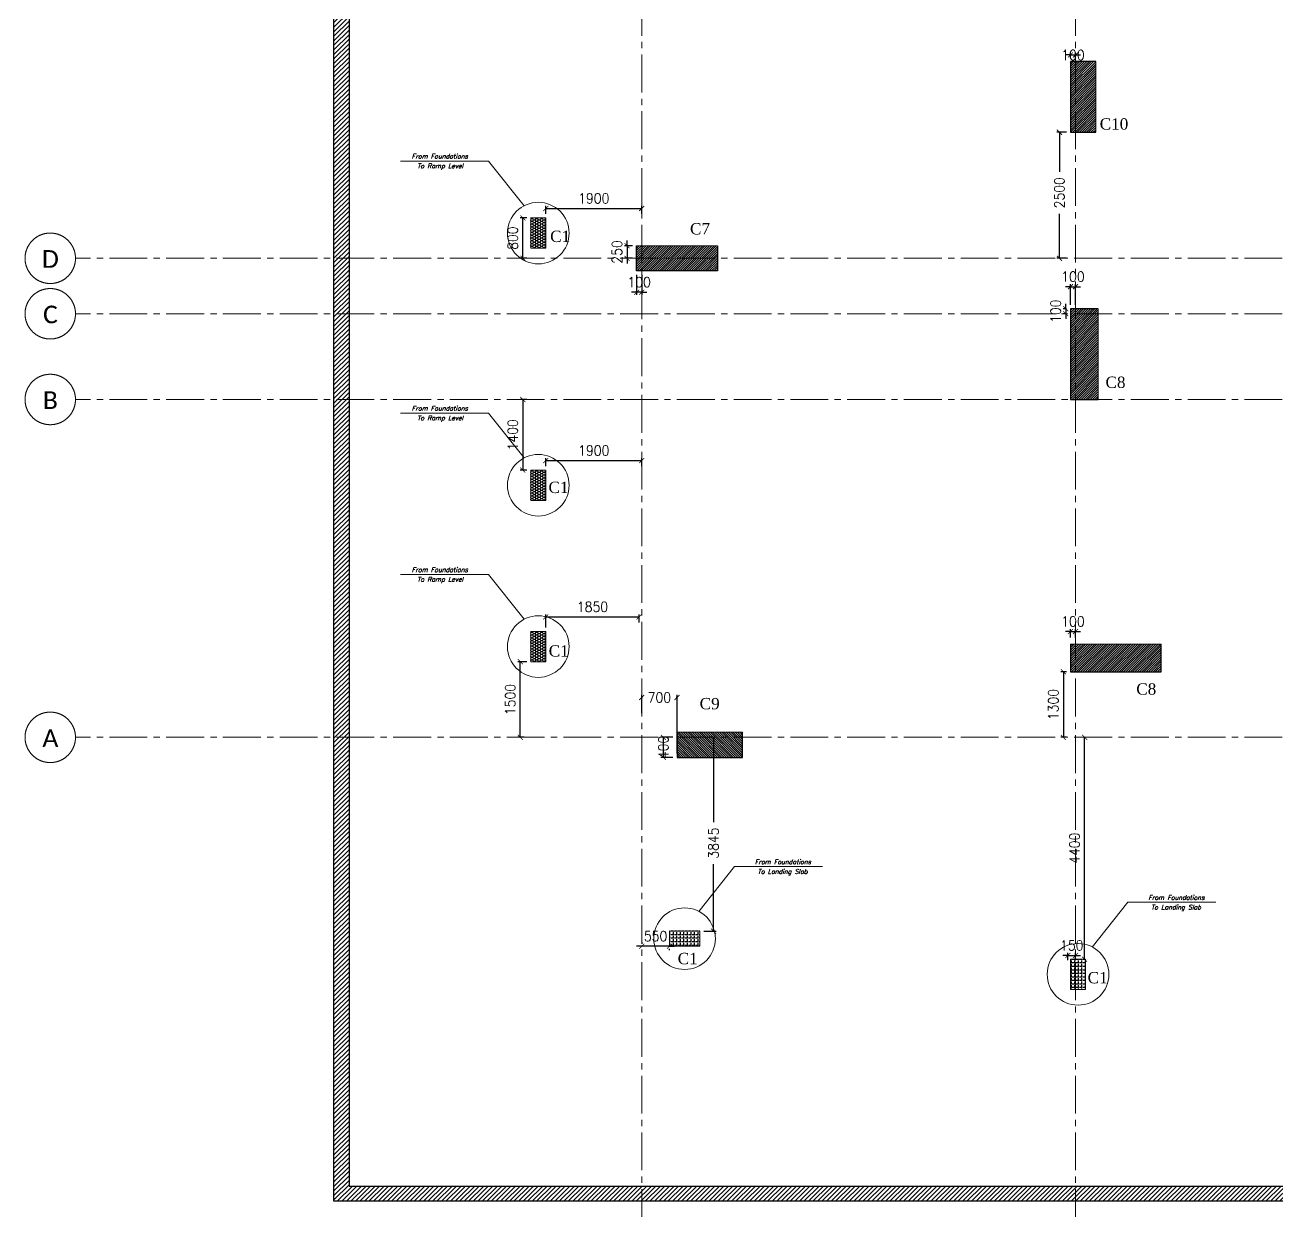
# Model space of a CAD drawing. Header units: millimetres. Extents: x -967280 to 3852, y 2833 to 1955156.
# Drawn here: x -553053 to -528235, y 377844 to 401364 of the extents above; entities that cross this region are included whole.
import ezdxf
from ezdxf.enums import TextEntityAlignment as Align

# ---------------------------------------------------------------- set-up
doc = ezdxf.new("R2010")
doc.units = ezdxf.units.MM
doc.header["$LTSCALE"] = 1000
doc.header["$PDMODE"] = 35
doc.header["$PDSIZE"] = 25
for name, pattern in [('$0$DASHED2', [0.375, 0.25, -0.125]), ('Columns_Structural070816$0$CENTER2', [1.125, 0.75, -0.125, 0.125, -0.125]), ('HRZN_Line-Ptrn-Sold', [9144001, 9144000, -1])]:
    doc.linetypes.add(name, pattern=pattern)
for name, color, linetype, lineweight in [('00-DE-Hatch', 11, 'Continuous', 0), ('00-EG-Text', 3, 'Continuous', 0), ('A-AX-ATT-100', 7, 'HRZN_Line-Ptrn-Sold', 18), ('S - column', 6, 'Continuous', 60), ('ST-000-AXIS', 9, 'Columns_Structural070816$0$CENTER2', 9), ('ST-RFT-BOT', 2, '$0$DASHED2', 30)]:
    doc.layers.add(name, color=color, linetype=linetype, lineweight=lineweight)
for name, color, linetype in [('_N-DIM 3', 7, 'Continuous'), ('R.C. footing', 4, 'Continuous'), ('S - BATH Hach', 1, 'Continuous'), ('S - col hach', 1, 'Continuous')]:
    doc.layers.add(name, color=color, linetype=linetype)
doc.styles.add('ASD', font='times.ttf')
doc.styles.add('Calibri_2', font='calibri.ttf', dxfattribs={"height": 300})
doc.styles.add('E', font='ITALICC.shx')
doc.styles.add('TUNELNO', font='romans.shx', dxfattribs={"width": 0.9})
doc.dimstyles.new('Copy(2) of DSEC', dxfattribs={"dimtxt": 200, "dimasz": 100, "dimexe": 50, "dimexo": 80, "dimgap": 100, "dimtad": 1, "dimdec": 0, "dimrnd": 5, "dimzin": 0, "dimdsep": 46, "dimtxsty": 'TUNELNO', "dimblk": 'ARCHTICK', "dimcen": 0.09, "dimclrd": 1, "dimclre": 1, "dimclrt": 3, "dimadec": 0, "dimazin": 0, "dimtfac": 0.78125, "dimtdec": 0, "dimtix": 1, "dimtmove": 2, "dimatfit": 3, "dimldrblk": 'ARCHTICK', "dimfxl": 1, "dimtolj": 1, "dimtzin": 0, "dimarcsym": 0})
pattern_1 = [(45, (193250.1435022962, -596912.3102319168), (-22.45064030267288, 22.45064030267288), [])]

# ---------------------------------------------------------------- blocks, each defined once
blk = doc.blocks.new('Grid - HRZN_G-Datm-Grid-Head-1554275-FIRST FLOOR FFL_1_')
at = {"layer": 'A-AX-ATT-100'}
blk.add_circle((0, 3.17e-14), 5.000000000000004, dxfattribs=at)
blk = doc.blocks.new('AXES-00')
at = {"layer": 'ST-000-AXIS'}
for p, q in [((516898.8693617994, 750979.5780758983), (516898.8693617994, 695813.8320931441)), ((525498.869361798, 750979.5780758983), (525498.869361798, 695813.8320931441)), ((575723.1772381836, 719939.7215643488), (505674.252521713, 719939.7215643488)), ((575723.1772381833, 718839.7215643525), (505674.252521713, 718839.7215643527)), ((575723.1772381833, 717139.721564356), (505674.252521713, 717139.7215643562)), ((575723.1772381833, 710439.72156435), (505674.252521713, 710439.7215643502))]:
    blk.add_line(p, q, dxfattribs=at)
at = {"layer": 'A-AX-ATT-100', "xscale": 100.0000000000001, "yscale": 100.0000000000001, "zscale": 100.0000000000001, "rotation": 90}
for p in [(505174.252521713, 719939.7215643488), (505174.252521713, 718839.7215643527), (505174.252521713, 717139.7215643562), (505174.252521713, 710439.7215643527)]:
    blk.add_blockref('Grid - HRZN_G-Datm-Grid-Head-1554275-FIRST FLOOR FFL_1_', p, dxfattribs=at)
at = {"layer": 'A-AX-ATT-100', "linetype": 'Continuous', "lineweight": 13, "char_height": 349.9999999999996, "attachment_point": 1, "style": 'Calibri_2'}
for s, insert, width in [('D', (505008.7382896207, 720101.0474114986), 408.8606249999995), ('C', (505031.7382896207, 719001.0474115023), 352.7424999999997), ('B', (505028.2382896207, 717301.0474115058), 360.7593749999996), ('A', (505018.7382896207, 710601.0474115002), 384.8099999999996)]:
    blk.add_mtext(s, dxfattribs=dict(at, insert=insert, width=width))
blk = doc.blocks.new('_ArchTick')
at = {"color": 0, "linetype": 'ByBlock', "const_width": 0.15}
blk.add_lwpolyline([(-0.5, -0.5), (0.5, 0.5)], dxfattribs=at)
blk = doc.blocks.new('*D356')
at = {"layer": '_N-DIM 3', "color": 1, "linetype": 'Continuous', "lineweight": -2, "ltscale": 30, "transparency": 16777216}
for p, q in [((-541008.6901485051, 396987.3682260494), (-541168.1903557287, 396987.3682260494)), ((-541118.1903557287, 396987.3682260494), (-541118.1903557287, 397087.3682260494)), ((-541118.1903557287, 396987.3682260494), (-541118.1903557287, 396737.3682260494)), ((-541008.6901485051, 396737.3682260494), (-541168.1903557287, 396737.3682260494)), ((-541118.1903557287, 396737.3682260494), (-541118.1903557287, 396637.3682260494))]:
    blk.add_line(p, q, dxfattribs=at)
at = {"layer": 'Defpoints', "color": 0, "linetype": 'Continuous', "ltscale": 30, "transparency": 16777216}
for p in [(-540928.6901485051, 396987.3682260494), (-541118.1903557287, 396737.3682260494), (-540928.6901485051, 396737.3682260494)]:
    blk.add_point(p, dxfattribs=at)
at = {"layer": '_N-DIM 3', "color": 1, "linetype": 'Continuous', "lineweight": -2, "ltscale": 30, "transparency": 16777216, "xscale": 100, "yscale": 100, "zscale": 100}
for p, rotation in [((-541118.1903557287, 396987.3682260494), 270), ((-541118.1903557287, 396737.3682260494), 90)]:
    blk.add_blockref('_ArchTick', p, dxfattribs=dict(at, rotation=rotation))
at = {"layer": '_N-DIM 3', "color": 3, "linetype": 'Continuous', "ltscale": 30, "transparency": 16777216, "insert": (-541318.1903557285, 396862.3682260495), "char_height": 200, "attachment_point": 5, "rotation": 90, "style": 'TUNELNO'}
blk.add_mtext('\\A1;250', dxfattribs=at)
blk = doc.blocks.new('*D357')
at = {"layer": '_N-DIM 3', "color": 1, "linetype": 'Continuous', "lineweight": -2, "ltscale": 30, "transparency": 16777216}
for p, q in [((-540928.6901485049, 396407.3682260492), (-540928.6901485049, 396014.358465034)), ((-540828.6901485034, 396407.3682260492), (-540828.6901485034, 396014.358465034)), ((-540928.6901485049, 396064.358465034), (-541028.6901485049, 396064.358465034)), ((-540828.6901485034, 396064.358465034), (-540928.6901485049, 396064.358465034)), ((-540828.6901485034, 396064.358465034), (-540728.6901485034, 396064.358465034))]:
    blk.add_line(p, q, dxfattribs=at)
at = {"layer": 'Defpoints', "color": 0, "linetype": 'Continuous', "ltscale": 30, "transparency": 16777216}
for p in [(-540928.6901485049, 396487.3682260492), (-540828.6901485034, 396487.3682260492), (-540928.6901485049, 396064.358465034)]:
    blk.add_point(p, dxfattribs=at)
at = {"layer": '_N-DIM 3', "color": 1, "linetype": 'Continuous', "lineweight": -2, "ltscale": 30, "transparency": 16777216, "xscale": 100, "yscale": 100, "zscale": 100}
blk.add_blockref('_ArchTick', (-540928.6901485049, 396064.358465034), dxfattribs=at)
at = {"layer": '_N-DIM 3', "color": 1, "linetype": 'Continuous', "lineweight": -2, "ltscale": 30, "transparency": 16777216, "xscale": 100, "yscale": 100, "zscale": 100, "rotation": 180}
blk.add_blockref('_ArchTick', (-540828.6901485034, 396064.358465034), dxfattribs=at)
at = {"layer": '_N-DIM 3', "color": 3, "linetype": 'Continuous', "ltscale": 30, "transparency": 16777216, "insert": (-540878.6901485042, 396264.358465034), "char_height": 200, "attachment_point": 5, "style": 'TUNELNO'}
blk.add_mtext('\\A1;100', dxfattribs=at)
blk = doc.blocks.new('*D360')
at = {"layer": '_N-DIM 3', "color": 1, "linetype": 'Continuous', "lineweight": -2, "ltscale": 30, "transparency": 16777216}
for p, q in [((-540208.6901485057, 387237.368226053), (-540447.8581850108, 387237.368226053)), ((-540397.8581850108, 386837.368226053), (-540397.8581850108, 387237.368226053)), ((-540208.6901485057, 386837.368226053), (-540447.8581850108, 386837.368226053))]:
    blk.add_line(p, q, dxfattribs=at)
at = {"layer": 'Defpoints', "color": 0, "linetype": 'Continuous', "ltscale": 30, "transparency": 16777216}
for p in [(-540397.8581850108, 387237.368226053), (-540128.6901485057, 387237.368226053), (-540128.6901485057, 386837.368226053)]:
    blk.add_point(p, dxfattribs=at)
at = {"layer": '_N-DIM 3', "color": 1, "linetype": 'Continuous', "lineweight": -2, "ltscale": 30, "transparency": 16777216, "xscale": 100, "yscale": 100, "zscale": 100}
for p, rotation in [((-540397.8581850108, 387237.368226053), 90), ((-540397.8581850108, 386837.368226053), 270)]:
    blk.add_blockref('_ArchTick', p, dxfattribs=dict(at, rotation=rotation))
at = {"layer": '_N-DIM 3', "color": 3, "linetype": 'Continuous', "ltscale": 30, "transparency": 16777216, "insert": (-540397.8581850101, 387037.3682260532), "char_height": 200, "attachment_point": 5, "rotation": 90, "style": 'TUNELNO'}
blk.add_mtext('\\A1;400', dxfattribs=at)
blk = doc.blocks.new('*D361')
at = {"layer": '_N-DIM 3', "color": 1, "linetype": 'Continuous', "lineweight": -2, "ltscale": 30, "transparency": 16777216}
for p, q in [((-532328.6901485055, 389335.4868716465), (-532428.6901485055, 389335.4868716465)), ((-532328.6901485055, 389217.3682259628), (-532328.6901485055, 389385.4868716465)), ((-532328.6901485055, 389335.4868716465), (-532228.6901485048, 389335.4868716465)), ((-532228.6901485048, 389217.3682259628), (-532228.6901485048, 389385.4868716465)), ((-532228.6901485048, 389335.4868716465), (-532128.6901485048, 389335.4868716465))]:
    blk.add_line(p, q, dxfattribs=at)
at = {"layer": 'Defpoints', "color": 0, "linetype": 'Continuous', "ltscale": 30, "transparency": 16777216}
for p in [(-532228.6901485048, 389335.4868716465), (-532328.6901485055, 389137.3682259628), (-532228.6901485048, 389137.3682259628)]:
    blk.add_point(p, dxfattribs=at)
at = {"layer": '_N-DIM 3', "color": 1, "linetype": 'Continuous', "lineweight": -2, "ltscale": 30, "transparency": 16777216, "xscale": 100, "yscale": 100, "zscale": 100}
blk.add_blockref('_ArchTick', (-532328.6901485055, 389335.4868716465), dxfattribs=at)
at = {"layer": '_N-DIM 3', "color": 1, "linetype": 'Continuous', "lineweight": -2, "ltscale": 30, "transparency": 16777216, "xscale": 100, "yscale": 100, "zscale": 100, "rotation": 180}
blk.add_blockref('_ArchTick', (-532228.6901485048, 389335.4868716465), dxfattribs=at)
at = {"layer": '_N-DIM 3', "color": 3, "linetype": 'Continuous', "ltscale": 30, "transparency": 16777216, "insert": (-532278.6901485051, 389535.4868716465), "char_height": 200, "attachment_point": 5, "style": 'TUNELNO'}
blk.add_mtext('\\A1;100', dxfattribs=at)
blk = doc.blocks.new('*D362')
at = {"layer": '_N-DIM 3', "color": 1, "linetype": 'Continuous', "lineweight": -2, "ltscale": 30, "transparency": 16777216}
for p, q in [((-532408.6901485057, 388537.3682259629), (-532518.7632560184, 388537.3682259629)), ((-532468.7632560184, 388537.3682259629), (-532468.7632560184, 387237.3680684782)), ((-532408.6901485057, 387237.3680684782), (-532518.7632560184, 387237.3680684782))]:
    blk.add_line(p, q, dxfattribs=at)
at = {"layer": 'Defpoints', "color": 0, "linetype": 'Continuous', "ltscale": 30, "transparency": 16777216}
for p in [(-532328.6901485057, 388537.3682259629), (-532468.7632560184, 387237.3680684782), (-532328.6901485057, 387237.3680684782)]:
    blk.add_point(p, dxfattribs=at)
at = {"layer": '_N-DIM 3', "color": 1, "linetype": 'Continuous', "lineweight": -2, "ltscale": 30, "transparency": 16777216, "xscale": 100, "yscale": 100, "zscale": 100}
for p, rotation in [((-532468.7632560184, 388537.3682259629), 90), ((-532468.7632560184, 387237.3680684782), 270)]:
    blk.add_blockref('_ArchTick', p, dxfattribs=dict(at, rotation=rotation))
at = {"layer": '_N-DIM 3', "color": 3, "linetype": 'Continuous', "ltscale": 30, "transparency": 16777216, "insert": (-532668.7632560182, 387887.3681472207), "char_height": 200, "attachment_point": 5, "rotation": 90, "style": 'TUNELNO'}
blk.add_mtext('\\A1;1300', dxfattribs=at)
blk = doc.blocks.new('*D363')
at = {"layer": '_N-DIM 3', "color": 1, "linetype": 'Continuous', "lineweight": -2, "ltscale": 30, "transparency": 16777216}
for p, q in [((-532408.6901485043, 395737.3682260401), (-532472.8178735109, 395737.3682260401)), ((-532408.6901485043, 395637.3680684806), (-532472.8178735109, 395637.3680684806)), ((-532422.8178735109, 395737.3682260401), (-532422.8178735109, 395837.3682260401)), ((-532422.8178735109, 395737.3682260401), (-532422.8178735109, 395637.3680684806)), ((-532422.8178735109, 395637.3680684806), (-532422.8178735109, 395537.3680684806))]:
    blk.add_line(p, q, dxfattribs=at)
at = {"layer": 'Defpoints', "color": 0, "linetype": 'Continuous', "ltscale": 30, "transparency": 16777216}
for p in [(-532422.8178735109, 395637.3680684806), (-532328.6901485043, 395737.3682260401), (-532328.6901485043, 395637.3680684806)]:
    blk.add_point(p, dxfattribs=at)
at = {"layer": '_N-DIM 3', "color": 1, "linetype": 'Continuous', "lineweight": -2, "ltscale": 30, "transparency": 16777216, "xscale": 100, "yscale": 100, "zscale": 100}
for p, rotation in [((-532422.8178735109, 395737.3682260401), 270), ((-532422.8178735109, 395637.3680684806), 90)]:
    blk.add_blockref('_ArchTick', p, dxfattribs=dict(at, rotation=rotation))
at = {"layer": '_N-DIM 3', "color": 3, "linetype": 'Continuous', "ltscale": 30, "transparency": 16777216, "insert": (-532622.8178735106, 395687.3681472604), "char_height": 200, "attachment_point": 5, "rotation": 90, "style": 'TUNELNO'}
blk.add_mtext('\\A1;100', dxfattribs=at)
blk = doc.blocks.new('*D364')
at = {"layer": '_N-DIM 3', "color": 1, "linetype": 'Continuous', "lineweight": -2, "ltscale": 30, "transparency": 16777216}
for p, q in [((-532328.6901485041, 396174.6628717405), (-532428.6901485041, 396174.6628717405)), ((-532328.6901485041, 395817.3682260399), (-532328.6901485041, 396224.6628717405)), ((-532328.6901485041, 396174.6628717405), (-532228.6901485048, 396174.6628717405)), ((-532228.6901485048, 395817.3682260399), (-532228.6901485048, 396224.6628717405)), ((-532228.6901485048, 396174.6628717405), (-532128.6901485048, 396174.6628717405))]:
    blk.add_line(p, q, dxfattribs=at)
at = {"layer": 'Defpoints', "color": 0, "linetype": 'Continuous', "ltscale": 30, "transparency": 16777216}
for p in [(-532228.6901485048, 396174.6628717405), (-532328.6901485041, 395737.3682260399), (-532228.6901485048, 395737.3682260399)]:
    blk.add_point(p, dxfattribs=at)
at = {"layer": '_N-DIM 3', "color": 1, "linetype": 'Continuous', "lineweight": -2, "ltscale": 30, "transparency": 16777216, "xscale": 100, "yscale": 100, "zscale": 100}
blk.add_blockref('_ArchTick', (-532328.6901485041, 396174.6628717405), dxfattribs=at)
at = {"layer": '_N-DIM 3', "color": 1, "linetype": 'Continuous', "lineweight": -2, "ltscale": 30, "transparency": 16777216, "xscale": 100, "yscale": 100, "zscale": 100, "rotation": 180}
blk.add_blockref('_ArchTick', (-532228.6901485048, 396174.6628717405), dxfattribs=at)
at = {"layer": '_N-DIM 3', "color": 3, "linetype": 'Continuous', "ltscale": 30, "transparency": 16777216, "insert": (-532278.6901485045, 396374.6628717405), "char_height": 200, "attachment_point": 5, "style": 'TUNELNO'}
blk.add_mtext('\\A1;100', dxfattribs=at)
blk = doc.blocks.new('*D365')
at = {"layer": '_N-DIM 3', "color": 1, "linetype": 'Continuous', "lineweight": -2, "ltscale": 30, "transparency": 16777216}
for p, q in [((-532408.6901485042, 399237.3683127802), (-532597.3586862696, 399237.3683127802)), ((-532547.3586862696, 399237.3683127802), (-532547.3586862696, 398454.5110477712)), ((-532547.3586862696, 396737.3680684769), (-532547.3586862696, 397620.2253334855)), ((-532408.6901485043, 396737.3680684769), (-532597.3586862696, 396737.3680684769))]:
    blk.add_line(p, q, dxfattribs=at)
at = {"layer": 'Defpoints', "color": 0, "linetype": 'Continuous', "ltscale": 30, "transparency": 16777216}
for p in [(-532328.6901485042, 399237.3683127802), (-532547.3586862696, 396737.3680684769), (-532328.6901485043, 396737.3680684769)]:
    blk.add_point(p, dxfattribs=at)
at = {"layer": '_N-DIM 3', "color": 1, "linetype": 'Continuous', "lineweight": -2, "ltscale": 30, "transparency": 16777216, "xscale": 100, "yscale": 100, "zscale": 100}
for p, rotation in [((-532547.3586862696, 399237.3683127802), 90), ((-532547.3586862696, 396737.3680684769), 270)]:
    blk.add_blockref('_ArchTick', p, dxfattribs=dict(at, rotation=rotation))
at = {"layer": '_N-DIM 3', "color": 3, "linetype": 'Continuous', "ltscale": 30, "transparency": 16777216, "insert": (-532547.3586862689, 398037.3681906284), "char_height": 200, "attachment_point": 5, "rotation": 90, "style": 'TUNELNO'}
blk.add_mtext('\\A1;2500', dxfattribs=at)
blk = doc.blocks.new('*D366')
at = {"layer": '_N-DIM 3', "color": 1, "lineweight": -2, "transparency": 16777216}
for p, q in [((-532328.690148504, 400717.36831278), (-532328.690148504, 400819.2473333988)), ((-532228.6901485048, 400717.36831278), (-532228.6901485048, 400819.2473333988)), ((-532328.690148504, 400769.2473333988), (-532428.690148504, 400769.2473333988)), ((-532328.690148504, 400769.2473333988), (-532228.6901485048, 400769.2473333988)), ((-532228.6901485048, 400769.2473333988), (-532128.6901485048, 400769.2473333988))]:
    blk.add_line(p, q, dxfattribs=at)
at = {"layer": 'Defpoints', "color": 0, "transparency": 16777216}
for p in [(-532328.690148504, 400637.36831278), (-532228.6901485048, 400769.2473333988), (-532228.6901485048, 400637.36831278)]:
    blk.add_point(p, dxfattribs=at)
at = {"layer": '_N-DIM 3', "color": 1, "lineweight": -2, "transparency": 16777216, "xscale": 100, "yscale": 100, "zscale": 100}
blk.add_blockref('_ArchTick', (-532328.690148504, 400769.2473333988), dxfattribs=at)
at = {"layer": '_N-DIM 3', "color": 1, "lineweight": -2, "transparency": 16777216, "xscale": 100, "yscale": 100, "zscale": 100, "rotation": 180}
blk.add_blockref('_ArchTick', (-532228.6901485048, 400769.2473333988), dxfattribs=at)
at = {"layer": '_N-DIM 3', "color": 3, "transparency": 16777216, "insert": (-532278.6901485045, 400769.2473333988), "char_height": 200, "attachment_point": 5, "style": 'TUNELNO'}
blk.add_mtext('\\A1;100', dxfattribs=at)
blk = doc.blocks.new('*D405')
at = {"layer": '_N-DIM 3', "color": 1, "linetype": 'Continuous', "lineweight": -2, "ltscale": 30, "transparency": 16777216}
for p, q in [((-540828.6901485034, 383094.1240588375), (-540928.6901485034, 383094.1240588375)), ((-540828.6901485034, 383174.1240588375), (-540828.6901485034, 383144.1240588375)), ((-540278.6901484906, 383094.1240588375), (-540828.6901485034, 383094.1240588375)), ((-540278.6901484906, 383094.1240588375), (-540178.6901484906, 383094.1240588375)), ((-540278.6901484906, 383014.2240588374), (-540278.6901484906, 383044.1240588375))]:
    blk.add_line(p, q, dxfattribs=at)
at = {"layer": 'Defpoints', "color": 0, "linetype": 'Continuous', "ltscale": 30, "transparency": 16777216}
for p in [(-540828.6901485034, 383094.1240588375), (-540828.6901485034, 383094.1240588375), (-540278.6901484906, 383094.2240588374)]:
    blk.add_point(p, dxfattribs=at)
at = {"layer": '_N-DIM 3', "color": 1, "linetype": 'Continuous', "lineweight": -2, "ltscale": 30, "transparency": 16777216, "xscale": 100, "yscale": 100, "zscale": 100}
blk.add_blockref('_ArchTick', (-540828.6901485034, 383094.1240588375), dxfattribs=at)
at = {"layer": '_N-DIM 3', "color": 1, "linetype": 'Continuous', "lineweight": -2, "ltscale": 30, "transparency": 16777216, "xscale": 100, "yscale": 100, "zscale": 100, "rotation": 180}
blk.add_blockref('_ArchTick', (-540278.6901484906, 383094.1240588375), dxfattribs=at)
at = {"layer": '_N-DIM 3', "color": 3, "linetype": 'Continuous', "ltscale": 30, "transparency": 16777216, "insert": (-540553.690148497, 383294.1240588375), "char_height": 200, "attachment_point": 5, "style": 'TUNELNO'}
blk.add_mtext('\\A1;550', dxfattribs=at)
blk = doc.blocks.new('*D406')
at = {"layer": '_N-DIM 3', "color": 1, "linetype": 'Continuous', "lineweight": -2, "ltscale": 30, "transparency": 16777216}
for p, q in [((-539408.6901485056, 387237.368226053), (-539455.0781670966, 387237.368226053)), ((-539405.0781670966, 387237.368226053), (-539405.0781670966, 385557.4855268475)), ((-539405.0781670966, 383394.1240587671), (-539405.0781670966, 384723.1998125618)), ((-539598.6901484205, 383394.1240587671), (-539355.0781670966, 383394.1240587671))]:
    blk.add_line(p, q, dxfattribs=at)
at = {"layer": 'Defpoints', "color": 0, "linetype": 'Continuous', "ltscale": 30, "transparency": 16777216}
for p in [(-539405.0781670966, 387237.368226053), (-539328.6901485056, 387237.368226053), (-539678.6901484205, 383394.1240587671)]:
    blk.add_point(p, dxfattribs=at)
at = {"layer": '_N-DIM 3', "color": 1, "linetype": 'Continuous', "lineweight": -2, "ltscale": 30, "transparency": 16777216, "xscale": 100, "yscale": 100, "zscale": 100}
for p, rotation in [((-539405.0781670966, 387237.368226053), 90), ((-539405.0781670966, 383394.1240587671), 270)]:
    blk.add_blockref('_ArchTick', p, dxfattribs=dict(at, rotation=rotation))
at = {"layer": '_N-DIM 3', "color": 3, "linetype": 'Continuous', "ltscale": 30, "transparency": 16777216, "insert": (-539405.0781670959, 385140.3426697048), "char_height": 200, "attachment_point": 5, "rotation": 90, "style": 'TUNELNO'}
blk.add_mtext('\\A1;3845', dxfattribs=at)
blk = doc.blocks.new('*D407')
at = {"layer": '_N-DIM 3', "color": 1, "linetype": 'Continuous', "lineweight": -2, "ltscale": 30, "transparency": 16777216}
for p, q in [((-532378.6863962668, 382817.3682260509), (-532378.6863962668, 382960.4244089021)), ((-532228.6863963021, 382817.3682260509), (-532228.6863963021, 382960.4244089021)), ((-532378.6863962668, 382910.4244089021), (-532478.6863962668, 382910.4244089021)), ((-532378.6863962668, 382910.4244089021), (-532228.6863963021, 382910.4244089021)), ((-532228.6863963021, 382910.4244089021), (-532128.6863963021, 382910.4244089021))]:
    blk.add_line(p, q, dxfattribs=at)
at = {"layer": 'Defpoints', "color": 0, "linetype": 'Continuous', "ltscale": 30, "transparency": 16777216}
for p in [(-532378.6863962668, 382737.3682260509), (-532228.6863963021, 382910.4244089021), (-532228.6863963021, 382737.3682260509)]:
    blk.add_point(p, dxfattribs=at)
at = {"layer": '_N-DIM 3', "color": 1, "linetype": 'Continuous', "lineweight": -2, "ltscale": 30, "transparency": 16777216, "xscale": 100, "yscale": 100, "zscale": 100}
blk.add_blockref('_ArchTick', (-532378.6863962668, 382910.4244089021), dxfattribs=at)
at = {"layer": '_N-DIM 3', "color": 1, "linetype": 'Continuous', "lineweight": -2, "ltscale": 30, "transparency": 16777216, "xscale": 100, "yscale": 100, "zscale": 100, "rotation": 180}
blk.add_blockref('_ArchTick', (-532228.6863963021, 382910.4244089021), dxfattribs=at)
at = {"layer": '_N-DIM 3', "color": 3, "linetype": 'Continuous', "ltscale": 30, "transparency": 16777216, "insert": (-532303.6863962845, 383110.4244089021), "char_height": 200, "attachment_point": 5, "style": 'TUNELNO'}
blk.add_mtext('\\A1;150', dxfattribs=at)
blk = doc.blocks.new('*D408')
at = {"layer": '_N-DIM 3', "color": 1, "linetype": 'Continuous', "lineweight": -2, "ltscale": 30, "transparency": 16777216}
for p, q in [((-532047.6739413064, 382837.3683835261), (-532047.6739413064, 387237.3680684782)), ((-531998.6863963376, 387237.3680684782), (-531997.6739413064, 387237.3680684782)), ((-531998.6863963376, 382837.3683835261), (-531997.6739413064, 382837.3683835261))]:
    blk.add_line(p, q, dxfattribs=at)
at = {"layer": 'Defpoints', "color": 0, "linetype": 'Continuous', "ltscale": 30, "transparency": 16777216}
for p in [(-532078.6863963376, 387237.3680684782), (-532047.6739413064, 387237.3680684782), (-532078.6863963376, 382837.3683835261)]:
    blk.add_point(p, dxfattribs=at)
at = {"layer": '_N-DIM 3', "color": 1, "linetype": 'Continuous', "lineweight": -2, "ltscale": 30, "transparency": 16777216, "xscale": 100, "yscale": 100, "zscale": 100}
for p, rotation in [((-532047.6739413064, 387237.3680684782), 90), ((-532047.6739413064, 382837.3683835261), 270)]:
    blk.add_blockref('_ArchTick', p, dxfattribs=dict(at, rotation=rotation))
at = {"layer": '_N-DIM 3', "color": 3, "linetype": 'Continuous', "ltscale": 30, "transparency": 16777216, "insert": (-532247.6739413062, 385037.3682260023), "char_height": 200, "attachment_point": 5, "rotation": 90, "style": 'TUNELNO'}
blk.add_mtext('\\A1;4400', dxfattribs=at)
blk = doc.blocks.new('*D461')
at = {"layer": '_N-DIM 3', "color": 1, "linetype": 'Continuous', "lineweight": -2, "ltscale": 30, "transparency": 16777216}
for p, q in [((-540828.6901485034, 387717.3682260529), (-540828.6901485034, 388077.2318129013)), ((-540828.6901485034, 388027.2318129013), (-540810.1187199329, 388027.2318129013)), ((-540128.6901485054, 388027.2318129013), (-540147.2615770758, 388027.2318129013)), ((-540128.6901485054, 386917.3682260529), (-540128.6901485054, 388077.2318129013))]:
    blk.add_line(p, q, dxfattribs=at)
at = {"layer": 'Defpoints', "color": 0, "linetype": 'Continuous', "ltscale": 30, "transparency": 16777216}
for p in [(-540828.6901485034, 388027.2318129013), (-540828.6901485034, 387637.3682260529), (-540128.6901485054, 386837.3682260529)]:
    blk.add_point(p, dxfattribs=at)
at = {"layer": '_N-DIM 3', "color": 1, "linetype": 'Continuous', "lineweight": -2, "ltscale": 30, "transparency": 16777216, "xscale": 100, "yscale": 100, "zscale": 100, "rotation": 180}
blk.add_blockref('_ArchTick', (-540828.6901485034, 388027.2318129013), dxfattribs=at)
at = {"layer": '_N-DIM 3', "color": 1, "linetype": 'Continuous', "lineweight": -2, "ltscale": 30, "transparency": 16777216, "xscale": 100, "yscale": 100, "zscale": 100}
blk.add_blockref('_ArchTick', (-540128.6901485054, 388027.2318129013), dxfattribs=at)
at = {"layer": '_N-DIM 3', "color": 3, "linetype": 'Continuous', "ltscale": 30, "transparency": 16777216, "insert": (-540478.6901485043, 388027.2318129013), "char_height": 200, "attachment_point": 5, "style": 'TUNELNO'}
blk.add_mtext('\\A1;700', dxfattribs=at)
blk = doc.blocks.new('*D468')
at = {"layer": '_N-DIM 3', "color": 1, "linetype": 'Continuous', "lineweight": -2, "ltscale": 30, "transparency": 16777216}
for p, q in [((-543108.5863962666, 397537.3683836062), (-543234.6697396144, 397537.3683836062)), ((-543184.6697396144, 396737.3680684769), (-543184.6697396144, 397537.3683836062)), ((-543108.5863962667, 396737.3680684769), (-543234.6697396144, 396737.3680684769))]:
    blk.add_line(p, q, dxfattribs=at)
at = {"layer": 'Defpoints', "color": 0, "linetype": 'Continuous', "ltscale": 30, "transparency": 16777216}
for p in [(-543184.6697396144, 397537.3683836062), (-543028.5863962666, 397537.3683836062), (-543028.5863962667, 396737.3680684769)]:
    blk.add_point(p, dxfattribs=at)
at = {"layer": '_N-DIM 3', "color": 1, "linetype": 'Continuous', "lineweight": -2, "ltscale": 30, "transparency": 16777216, "xscale": 100, "yscale": 100, "zscale": 100}
for p, rotation in [((-543184.6697396144, 397537.3683836062), 90), ((-543184.6697396144, 396737.3680684769), 270)]:
    blk.add_blockref('_ArchTick', p, dxfattribs=dict(at, rotation=rotation))
at = {"layer": '_N-DIM 3', "color": 3, "linetype": 'Continuous', "ltscale": 30, "transparency": 16777216, "insert": (-543384.6697396141, 397137.3682260416), "char_height": 200, "attachment_point": 5, "rotation": 90, "style": 'TUNELNO'}
blk.add_mtext('\\A1;800', dxfattribs=at)
blk = doc.blocks.new('*D469')
at = {"layer": '_N-DIM 3', "color": 1, "linetype": 'Continuous', "lineweight": -2, "ltscale": 30, "transparency": 16777216}
for p, q in [((-542728.5863963369, 397617.3683836059), (-542728.5863963369, 397775.3572931441)), ((-542728.5863963369, 397725.3572931441), (-540828.6901485034, 397725.3572931441)), ((-540828.6901485034, 397617.3683836059), (-540828.6901485034, 397775.3572931441))]:
    blk.add_line(p, q, dxfattribs=at)
at = {"layer": 'Defpoints', "color": 0, "linetype": 'Continuous', "ltscale": 30, "transparency": 16777216}
for p in [(-540828.6901485034, 397725.3572931441), (-542728.5863963369, 397537.3683836059), (-540828.6901485034, 397537.3683836059)]:
    blk.add_point(p, dxfattribs=at)
at = {"layer": '_N-DIM 3', "color": 1, "linetype": 'Continuous', "lineweight": -2, "ltscale": 30, "transparency": 16777216, "xscale": 100, "yscale": 100, "zscale": 100, "rotation": 180}
blk.add_blockref('_ArchTick', (-542728.5863963369, 397725.3572931441), dxfattribs=at)
at = {"layer": '_N-DIM 3', "color": 1, "linetype": 'Continuous', "lineweight": -2, "ltscale": 30, "transparency": 16777216, "xscale": 100, "yscale": 100, "zscale": 100}
blk.add_blockref('_ArchTick', (-540828.6901485034, 397725.3572931441), dxfattribs=at)
at = {"layer": '_N-DIM 3', "color": 3, "linetype": 'Continuous', "ltscale": 30, "transparency": 16777216, "insert": (-541778.6382724202, 397925.3572931441), "char_height": 200, "attachment_point": 5, "style": 'TUNELNO'}
blk.add_mtext('\\A1;1900', dxfattribs=at)
blk = doc.blocks.new('*D470')
at = {"layer": '_N-DIM 3', "color": 1, "linetype": 'Continuous', "lineweight": -2, "ltscale": 30, "transparency": 16777216}
for p, q in [((-543108.5863962667, 393937.3680684842), (-543234.6697396144, 393937.3680684842)), ((-543184.6697396144, 393937.3680684842), (-543184.6697396144, 392537.368383606)), ((-543108.5863962666, 392537.368383606), (-543234.6697396144, 392537.368383606))]:
    blk.add_line(p, q, dxfattribs=at)
at = {"layer": 'Defpoints', "color": 0, "linetype": 'Continuous', "ltscale": 30, "transparency": 16777216}
for p in [(-543028.5863962667, 393937.3680684842), (-543184.6697396144, 392537.368383606), (-543028.5863962666, 392537.368383606)]:
    blk.add_point(p, dxfattribs=at)
at = {"layer": '_N-DIM 3', "color": 1, "linetype": 'Continuous', "lineweight": -2, "ltscale": 30, "transparency": 16777216, "xscale": 100, "yscale": 100, "zscale": 100}
for p, rotation in [((-543184.6697396144, 393937.3680684842), 90), ((-543184.6697396144, 392537.368383606), 270)]:
    blk.add_blockref('_ArchTick', p, dxfattribs=dict(at, rotation=rotation))
at = {"layer": '_N-DIM 3', "color": 3, "linetype": 'Continuous', "ltscale": 30, "transparency": 16777216, "insert": (-543384.6697396141, 393237.3682260452), "char_height": 200, "attachment_point": 5, "rotation": 90, "style": 'TUNELNO'}
blk.add_mtext('\\A1;1400', dxfattribs=at)
blk = doc.blocks.new('*D471')
at = {"layer": '_N-DIM 3', "color": 1, "linetype": 'Continuous', "lineweight": -2, "ltscale": 30, "transparency": 16777216}
for p, q in [((-542728.5863963369, 392617.3683836059), (-542728.5863963369, 392775.3572931441)), ((-542728.5863963369, 392725.3572931441), (-540828.6901485034, 392725.3572931441)), ((-540828.6901485034, 392617.3683836059), (-540828.6901485034, 392775.3572931441))]:
    blk.add_line(p, q, dxfattribs=at)
at = {"layer": 'Defpoints', "color": 0, "linetype": 'Continuous', "ltscale": 30, "transparency": 16777216}
for p in [(-540828.6901485034, 392725.3572931441), (-542728.5863963369, 392537.3683836059), (-540828.6901485034, 392537.3683836059)]:
    blk.add_point(p, dxfattribs=at)
at = {"layer": '_N-DIM 3', "color": 1, "linetype": 'Continuous', "lineweight": -2, "ltscale": 30, "transparency": 16777216, "xscale": 100, "yscale": 100, "zscale": 100, "rotation": 180}
blk.add_blockref('_ArchTick', (-542728.5863963369, 392725.3572931441), dxfattribs=at)
at = {"layer": '_N-DIM 3', "color": 1, "linetype": 'Continuous', "lineweight": -2, "ltscale": 30, "transparency": 16777216, "xscale": 100, "yscale": 100, "zscale": 100}
blk.add_blockref('_ArchTick', (-540828.6901485034, 392725.3572931441), dxfattribs=at)
at = {"layer": '_N-DIM 3', "color": 3, "linetype": 'Continuous', "ltscale": 30, "transparency": 16777216, "insert": (-541778.6382724202, 392925.3572931441), "char_height": 200, "attachment_point": 5, "style": 'TUNELNO'}
blk.add_mtext('\\A1;1900', dxfattribs=at)
blk = doc.blocks.new('*D472')
at = {"layer": '_N-DIM 3', "color": 1, "linetype": 'Continuous', "lineweight": -2, "ltscale": 30, "transparency": 16777216}
for p, q in [((-543108.5863962666, 388737.3682260489), (-543284.6697396148, 388737.3682260489)), ((-543234.6697396148, 387237.3680684782), (-543234.6697396148, 388737.3682260489)), ((-543158.5863962667, 387237.3680684782), (-543284.6697396148, 387237.3680684782))]:
    blk.add_line(p, q, dxfattribs=at)
at = {"layer": 'Defpoints', "color": 0, "linetype": 'Continuous', "ltscale": 30, "transparency": 16777216}
for p in [(-543234.6697396148, 388737.3682260489), (-543028.5863962666, 388737.3682260489), (-543078.5863962667, 387237.3680684782)]:
    blk.add_point(p, dxfattribs=at)
at = {"layer": '_N-DIM 3', "color": 1, "linetype": 'Continuous', "lineweight": -2, "ltscale": 30, "transparency": 16777216, "xscale": 100, "yscale": 100, "zscale": 100}
for p, rotation in [((-543234.6697396148, 388737.3682260489), 90), ((-543234.6697396148, 387237.3680684782), 270)]:
    blk.add_blockref('_ArchTick', p, dxfattribs=dict(at, rotation=rotation))
at = {"layer": '_N-DIM 3', "color": 3, "linetype": 'Continuous', "ltscale": 30, "transparency": 16777216, "insert": (-543434.6697396146, 387987.3681472636), "char_height": 200, "attachment_point": 5, "rotation": 90, "style": 'TUNELNO'}
blk.add_mtext('\\A1;1500', dxfattribs=at)
blk = doc.blocks.new('*D473')
at = {"layer": '_N-DIM 3', "color": 1, "linetype": 'Continuous', "lineweight": -2, "ltscale": 30, "transparency": 16777216}
for p, q in [((-542728.5863963369, 389417.3682261191), (-542728.5863963369, 389675.3571356587)), ((-540878.6901485034, 389517.3682261206), (-540878.6901485034, 389675.3571356587)), ((-542728.5863963369, 389625.3571356587), (-540878.6901485034, 389625.3571356587))]:
    blk.add_line(p, q, dxfattribs=at)
at = {"layer": 'Defpoints', "color": 0, "linetype": 'Continuous', "ltscale": 30, "transparency": 16777216}
for p in [(-540878.6901485034, 389625.3571356587), (-540878.6901485034, 389437.3682261206), (-542728.5863963369, 389337.3682261191)]:
    blk.add_point(p, dxfattribs=at)
at = {"layer": '_N-DIM 3', "color": 1, "linetype": 'Continuous', "lineweight": -2, "ltscale": 30, "transparency": 16777216, "xscale": 100, "yscale": 100, "zscale": 100, "rotation": 180}
blk.add_blockref('_ArchTick', (-542728.5863963369, 389625.3571356587), dxfattribs=at)
at = {"layer": '_N-DIM 3', "color": 1, "linetype": 'Continuous', "lineweight": -2, "ltscale": 30, "transparency": 16777216, "xscale": 100, "yscale": 100, "zscale": 100}
blk.add_blockref('_ArchTick', (-540878.6901485034, 389625.3571356587), dxfattribs=at)
at = {"layer": '_N-DIM 3', "color": 3, "linetype": 'Continuous', "ltscale": 30, "transparency": 16777216, "insert": (-541803.6382724202, 389825.3571356587), "char_height": 200, "attachment_point": 5, "style": 'TUNELNO'}
blk.add_mtext('\\A1;1850', dxfattribs=at)
blk = doc.blocks.new('A$C46269fcd new')
at = {"layer": 'S - BATH Hach', "ltscale": 30, "transparency": 33554483}
h = blk.add_hatch(dxfattribs=at)
h.set_pattern_fill('ANSI31', color=1, scale=20)
h.set_pattern_definition([(45, (643184.172291499, -484711.7999412938), (-44.90128060534577, 44.90128060534577), [])])
h.paths.add_polyline_path([(47835.00375211134, 35800.00015757559), (47835.00375211134, -9199.99999989965), (-6099.996247833245, -9199.99999989965), (-6099.996247833245, 35800.00015757559), (-5799.996247833245, 35800.00015757559), (-5799.996247833245, -8899.99999989965), (47535.00375211134, -8899.99999989965), (47535.00375211134, 35800.00015757559)])
at = {"layer": 'S - col hach', "true_color": 0xcd6928}
h = blk.add_hatch(dxfattribs=at)
h.set_pattern_fill('ANGLE', color=32, scale=10, angle=90)
h.set_pattern_definition([(90, (-414260.1396867699, -510339.7214068757), (-69.85000000000001, 4.3e-15), [50.8, -19.05]), (180, (-414260.1396867699, -510339.7214068757), (-8.6e-15, -69.85000000000001), [50.8, -19.05])])
h.paths.add_polyline_path([(550.0000000129221, -3843.244009711198), (550.0000000129221, -4143.24400964065), (1150.000000083237, -4143.24400964065), (1150.000000083237, -3843.244009711198)])
h = blk.add_hatch(dxfattribs=at)
h.set_pattern_fill('ANGLE', color=32, scale=10, angle=90)
h.set_pattern_definition([(90, (-416848.8693617994, -510339.721406875), (-69.85000000000001, 4.3e-15), [50.8, -19.05]), (180, (-416848.8693617994, -510339.721406875), (-8.6e-15, -69.85000000000001), [50.8, -19.05])])
h.paths.add_polyline_path([(8800.003752166289, -4399.999684952083), (8500.003752236837, -4399.999684952083), (8500.003752236837, -4999.999685022398), (8800.003752166289, -4999.999685022398)])
at = {"layer": 'R.C. footing', "color": 4, "ltscale": 30}
blk.add_lwpolyline([(47835.00375211134, 35800.00015757559), (47835.00375211134, -9199.99999989965), (-6099.996247833245, -9199.99999989965), (-6099.996247833245, 35800.00015757559), (-5799.996247833245, 35800.00015757559), (-5799.996247833245, -8899.99999989965), (47535.00375211134, -8899.99999989965), (47535.00375211134, 35800.00015757559)], close=True, dxfattribs=at)
at = {"layer": 'S - column', "lineweight": 15}
for points in [[(550.0000000129221, -3843.244009711198), (550.0000000129221, -4143.24400964065), (1150.000000083237, -4143.24400964065), (1150.000000083237, -3843.244009711198)], [(8800.003752166289, -4399.999684952083), (8500.003752236837, -4399.999684952083), (8500.003752236837, -4999.999685022398), (8800.003752166289, -4999.999685022398)]]:
    blk.add_lwpolyline(points, close=True, dxfattribs=at)
blk = doc.blocks.new('FROM FOUNDATION TO UPPER LOWER BASEMENT_COLUMNS(new2)')
at = {"layer": 'S - col hach'}
h = blk.add_hatch(dxfattribs=at)
h.set_pattern_fill('ANSI31', color=256, scale=10)
h.set_pattern_definition([(45, (193250.1435022962, -602312.3101452012), (-22.45064030267288, 22.45064030267288), [])])
h.paths.add_polyline_path([(425898.869361799, 623839.7218086522), (425398.869361799, 623839.7218086522), (425398.869361799, 622439.7218086522), (425898.869361799, 622439.7218086522)])
h = blk.add_hatch(dxfattribs=at)
h.set_pattern_fill('ANSI31', color=256, scale=10)
h.set_pattern_definition(pattern_1)
h.paths.add_polyline_path([(418398.8693617985, 620189.7213267605), (416798.8693617981, 620189.7217219213), (416798.869361798, 619689.7217219213), (418398.8693617985, 619689.7213267605)])
h = blk.add_hatch(dxfattribs=at)
h.set_pattern_fill('ANSI31', color=256, scale=10)
h.set_pattern_definition(pattern_1)
h.paths.add_polyline_path([(425948.8693617991, 617139.721721912), (425948.869361799, 618939.721721912), (425398.8693617989, 618939.721721912), (425398.869361799, 617139.721721912)])
h = blk.add_hatch(dxfattribs=at)
h.set_pattern_fill('ANSI31', color=256, scale=10)
h.set_pattern_definition(pattern_1)
h.paths.add_polyline_path([(427198.8693617976, 611739.721721835), (427198.8693617976, 612289.721721835), (425398.8693617974, 612289.721721835), (425398.8693617974, 611739.721721835)])
h = blk.add_hatch(dxfattribs=at)
h.set_pattern_fill('ANSI31', color=256, scale=10, angle=-90.00000000000001)
h.set_pattern_definition([(315, (-789353.1625920446, 834788.4475814272), (22.45064030267289, 22.45064030267288), [])])
h.paths.add_polyline_path([(417598.8693617971, 610039.7217219255), (418898.8693617976, 610039.7217219255), (418898.8693617976, 610539.7217219255), (417598.8693617971, 610539.7217219255)])
at = {"layer": 'S - column', "lineweight": 15}
for points in [[(425898.869361799, 623839.7218086522), (425398.869361799, 623839.7218086522), (425398.869361799, 622439.7218086522), (425898.869361799, 622439.7218086522)], [(418398.8693617985, 619689.7213267605), (416798.8693617981, 619689.7217219213), (416798.8693617981, 620189.7217219213), (418398.8693617985, 620189.7213267605)], [(425948.869361799, 618939.721721912), (425948.8693617991, 617139.721721912), (425398.869361799, 617139.721721912), (425398.8693617989, 618939.721721912)], [(427198.8693617976, 611739.721721835), (425398.8693617974, 611739.721721835), (425398.8693617974, 612289.721721835), (427198.8693617976, 612289.721721835)], [(417598.8693617971, 610039.7217219255), (417598.8693617971, 610539.7217219255), (418898.8693617976, 610539.7217219255), (418898.8693617976, 610039.7217219255)]]:
    blk.add_lwpolyline(points, close=True, dxfattribs=at)
at = {"layer": 'ST-RFT-BOT', "color": 7, "linetype": 'Continuous', "ltscale": 30}
for points in [[(425898.8693617995, 623839.7218086522), (425398.7801359863, 623839.7218086211), (425398.7801359863, 622439.7218086522), (425898.869361799, 622439.7218086522)], [(418398.8693617985, 620189.7213267605), (418398.8693617985, 619689.7213267605), (416798.8731139661, 619689.7218794941), (416799.1205488695, 620189.7218793964)], [(425948.7801360731, 618939.721721912), (425398.7801360731, 618939.721721912), (425398.7801360731, 617139.721721912), (425948.869361799, 617139.721721912)], [(425398.869361799, 612289.721721835), (425398.7801360718, 611739.7218372993), (427198.8693617976, 611739.7218372993), (427198.8693617976, 612289.721721835)], [(417598.8693617976, 610539.7217219255), (417598.8693617976, 610039.7217219252), (418898.8693617976, 610039.7217219255), (418898.8693617976, 610539.7217219255)]]:
    blk.add_lwpolyline(points, dxfattribs=at)
blk = doc.blocks.new('A$C502a855f new')
at = {"layer": 'S - col hach', "true_color": 0xf8d731}
h = blk.add_hatch(dxfattribs=at)
h.set_pattern_fill('HONEY', color=40, scale=10)
h.set_pattern_definition([(0, (-310798.8731139663, -401239.7215644507), (47.625, 27.49630645), [31.75, -63.5]), (120, (-310798.8731139663, -401239.7215644507), (-47.6249998959419, 27.49630663023391), [31.7499999999999, -63.49999999999981]), (60, (-310798.8731139663, -401239.7215644507), (1.04058091e-07, 54.99261308023389), [-63.5, 31.75])])
h.paths.add_polyline_path([(103900.1000000704, 19500.00031502597), (104200.0999999999, 19500.00031502597), (104200.0999999999, 18900.00031495566), (103900.1000000704, 18900.00031495566)])
h = blk.add_hatch(dxfattribs=at)
h.set_pattern_fill('HONEY', color=40, scale=10)
h.set_pattern_definition([(0, (-310798.8731139663, -401239.7215644507), (47.625, 27.49630645), [31.75, -63.5]), (120, (-310798.8731139663, -401239.7215644507), (-47.6249998959419, 27.49630663023391), [31.74999999999996, -63.49999999999991]), (60, (-310798.8731139663, -401239.7215644507), (1.04058091e-07, 54.99261308023389), [-63.5, 31.75])])
h.paths.add_polyline_path([(103900.1000000704, 14500.00031502597), (104200.0999999999, 14500.00031502597), (104200.0999999999, 13900.00031495566), (103900.1000000704, 13900.00031495566)])
h = blk.add_hatch(dxfattribs=at)
h.set_pattern_fill('HONEY', color=40, scale=10)
h.set_pattern_definition([(0, (-310798.8731139663, -404439.7217219362), (47.625, 27.49630645), [31.75, -63.5]), (120, (-310798.8731139663, -404439.7217219362), (-47.6249998959419, 27.49630663023391), [31.74999999999995, -63.49999999999991]), (60, (-310798.8731139663, -404439.7217219362), (1.04058091e-07, 54.99261308023389), [-63.5, 31.75])])
h.paths.add_polyline_path([(103900.1000000704, 11300.00015754055), (104200.0999999999, 11300.00015754055), (104200.0999999999, 10700.00015747023), (103900.1000000704, 10700.00015747023)])
at = {"layer": 'S - column', "lineweight": 15}
for points in [[(103900.1000000704, 19500.00031502597), (104200.0999999999, 19500.00031502597), (104200.0999999999, 18900.00031495566), (103900.1000000704, 18900.00031495566)], [(103900.1000000704, 14500.00031502597), (104200.0999999999, 14500.00031502597), (104200.0999999999, 13900.00031495566), (103900.1000000704, 13900.00031495566)], [(103900.1000000704, 11300.00015754055), (104200.0999999999, 11300.00015754055), (104200.0999999999, 10700.00015747023), (103900.1000000704, 10700.00015747023)]]:
    blk.add_lwpolyline(points, close=True, dxfattribs=at)

msp = doc.modelspace()

# ---------------------------------------------------------------- linework, layer by layer
at = {"layer": '00-DE-Hatch', "color": 2}
for points in [[(-543160.9648615089, 397778.9212474641), (-543868.2889379053, 398665.8621652596), (-545613.2107305317, 398665.8621652596)], [(-543160.9648615089, 392778.9212474641), (-543868.2889379053, 393665.8621652596), (-545613.2107305317, 393665.8621652596)], [(-543160.9648615089, 389578.9210899787), (-543868.2889379053, 390465.8620077742), (-545613.2107305317, 390465.8620077742)]]:
    msp.add_lwpolyline(points, dxfattribs=at)
at = {"layer": '00-DE-Hatch'}
for points in [[(-539696.3116832481, 383785.6769226969), (-538988.9876068517, 384672.6178404924), (-537244.0658142254, 384672.6178404924)], [(-531896.3079310947, 383078.9212473856), (-531188.9838546983, 383965.8621651811), (-529444.0620620719, 383965.8621651811)]]:
    msp.add_lwpolyline(points, dxfattribs=at)
at = {"layer": '00-DE-Hatch', "color": 2}
for centre in [(-542878.5863963016, 397237.3683835694), (-542878.5863963016, 392237.3683835694), (-542878.5863963016, 389037.368226084)]:
    msp.add_circle(centre, 610.7512603387883, dxfattribs=at)
at = {"layer": '00-DE-Hatch'}
for centre in [(-539978.6901484554, 383244.1240588022), (-532178.686396302, 382537.3683834909)]:
    msp.add_circle(centre, 610.7512603387883, dxfattribs=at)

# ---------------------------------------------------------------- block references
at = {"layer": '_N-DIM 3', "color": 6, "linetype": 'Continuous', "ltscale": 30}
msp.add_blockref('AXES-00', (-1057727.559510303, -323202.3534958721), dxfattribs=at)
at = {"layer": 'S - column', "color": 7, "true_color": 0xffffff}
msp.add_blockref('A$C46269fcd new', (-540828.6901485035, 387237.3680684781), dxfattribs=at)
at = {"layer": 'S - column'}
msp.add_blockref('FROM FOUNDATION TO UPPER LOWER BASEMENT_COLUMNS(new2)', (-957727.5595103028, -223202.3534958721), dxfattribs=at)
at = {"layer": 'ST-RFT-BOT', "lineweight": 106, "ltscale": 30}
msp.add_blockref('A$C502a855f new', (-646928.6863963368, 378037.3680685786), dxfattribs=at)

# ---------------------------------------------------------------- texts
at = {"ltscale": 6, "style": 'ASD'}
for s, p in [('C10', (-531465.50690521, 399401.6564066114)), ('C7', (-539672.2922145749, 397322.8299361576)), ('C1', (-542444.6682697054, 397172.9088747814)), ('C8', (-531435.7721889808, 394278.9444023135)), ('C1', (-542477.9341240464, 392194.7711972283)), ('C1', (-542473.2447487222, 388950.6416859258)), ('C8', (-530825.7183267332, 388195.8078931784)), ('C9', (-539481.3416622566, 387905.9021252363)), ('C1', (-539916.7891929435, 382850.3671150144)), ('C1', (-531790.2206818351, 382470.7250975719))]:
    msp.add_text(s, height=225, dxfattribs=at).set_placement(p, align=Align.MIDDLE_CENTER)
at = {"layer": '00-EG-Text', "color": 4, "style": 'E'}
for s, p in [('From Foundations', (-544829.3573808462, 398761.5809985273)), ('To Ramp Level', (-544822.8362985043, 398570.1433319323)), ('From Foundations', (-544829.3573808462, 393761.5809985273)), ('To Ramp Level', (-544822.8362985043, 393570.1433319323)), ('From Foundations', (-544829.3573808462, 390561.5808410419)), ('To Ramp Level', (-544822.8362985043, 390370.1431744469)), ('From Foundations', (-538027.919163911, 384768.3366737601)), ('To Landing Slab', (-538034.4402462527, 384576.8990071651)), ('From Foundations', (-530227.9154117575, 384061.5809984488)), ('To Landing Slab', (-530234.4364940992, 383870.1433318538))]:
    msp.add_text(s, height=91.29515320872913, dxfattribs=at).set_placement(p, align=Align.MIDDLE_CENTER)

# ---------------------------------------------------------------- dimensions: what is measured, and where the dimension line sits
at = {"layer": '_N-DIM 3'}
dim = msp.add_linear_dim(base=(-532228.6901485048, 400769.2473333988), p1=(-532328.690148504, 400637.36831278), p2=(-532228.6901485048, 400637.36831278), dimstyle='Copy(2) of DSEC', dxfattribs=at)
dim.commit()
dim.dimension.update_dxf_attribs({"geometry": '*D366', "text_midpoint": (-532278.6901485045, 400769.2473333988), "dimtype": 160})
at = {"layer": '_N-DIM 3', "color": 6, "linetype": 'Continuous', "ltscale": 30}
for base, p1, p2, picture, middle in [((-532547.3586862696, 396737.3680684769), (-532328.690148504, 399237.36831278), (-532328.6901485041, 396737.3680684766), '*D365', (-532547.3586862689, 398037.3681906284)), ((-540397.8581850108, 387237.368226053), (-540128.6901485055, 386837.3682260529), (-540128.6901485055, 387237.3682260529), '*D360', (-540397.8581850101, 387037.3682260532)), ((-539405.0781670966, 387237.368226053), (-539678.6901484203, 383394.124058767), (-539328.6901485054, 387237.3682260529), '*D406', (-539405.0781670959, 385140.3426697048))]:
    dim = msp.add_linear_dim(base=base, p1=p1, p2=p2, angle=90, dimstyle='Copy(2) of DSEC', dxfattribs=at)
    dim.commit()
    dim.dimension.update_dxf_attribs({"geometry": picture, "text_midpoint": middle, "dimtype": 160})
for base, p1, p2, picture, middle in [((-540828.6901485034, 397725.3572931441), (-542728.5863963369, 397537.3683836059), (-540828.6901485034, 397537.3683836059), '*D469', (-541778.6382724202, 397925.3572931441)), ((-540928.6901485049, 396064.358465034), (-540828.6901485034, 396487.3682260492), (-540928.6901485049, 396487.3682260492), '*D357', (-540878.6901485042, 396264.358465034)), ((-532228.6901485048, 396174.6628717405), (-532328.6901485041, 395737.3682260399), (-532228.6901485048, 395737.3682260399), '*D364', (-532278.6901485045, 396374.6628717405)), ((-540828.6901485034, 392725.3572931441), (-542728.5863963369, 392537.3683836059), (-540828.6901485034, 392537.3683836059), '*D471', (-541778.6382724202, 392925.3572931441)), ((-540878.6901485034, 389625.3571356587), (-542728.5863963369, 389337.3682261191), (-540878.6901485034, 389437.3682261206), '*D473', (-541803.6382724202, 389825.3571356587)), ((-532228.6901485048, 389335.4868716465), (-532328.6901485055, 389137.3682259628), (-532228.6901485048, 389137.3682259628), '*D361', (-532278.6901485051, 389535.4868716465)), ((-540828.6901485034, 383094.1240588375), (-540278.6901484906, 383094.2240588374), (-540828.6901485034, 383094.1240588375), '*D405', (-540553.690148497, 383294.1240588375)), ((-532228.6863963021, 382910.4244089021), (-532378.6863962668, 382737.3682260509), (-532228.6863963021, 382737.3682260509), '*D407', (-532303.6863962845, 383110.4244089021))]:
    dim = msp.add_linear_dim(base=base, p1=p1, p2=p2, dimstyle='Copy(2) of DSEC', dxfattribs=at)
    dim.commit()
    dim.dimension.update_dxf_attribs({"geometry": picture, "text_midpoint": middle})
for base, p1, p2, picture, middle in [((-543184.6697396144, 397537.3683836062), (-543028.5863962665, 396737.3680684766), (-543028.5863962664, 397537.3683836059), '*D468', (-543384.6697396141, 397137.3682260416)), ((-541118.1903557287, 396737.3682260494), (-540928.6901485049, 396987.3682260492), (-540928.6901485049, 396737.3682260492), '*D356', (-541318.1903557285, 396862.3682260495)), ((-532422.8178735109, 395637.3680684806), (-532328.6901485041, 395737.3682260399), (-532328.6901485041, 395637.3680684804), '*D363', (-532622.8178735106, 395687.3681472604)), ((-543184.6697396144, 392537.368383606), (-543028.5863962665, 393937.368068484), (-543028.5863962664, 392537.3683836059), '*D470', (-543384.6697396141, 393237.3682260452)), ((-543234.6697396148, 388737.3682260489), (-543078.5863962665, 387237.368068478), (-543028.5863962664, 388737.3682260487), '*D472', (-543434.6697396146, 387987.3681472636)), ((-532468.7632560184, 387237.3680684782), (-532328.6901485055, 388537.3682259628), (-532328.6901485055, 387237.368068478), '*D362', (-532668.7632560182, 387887.3681472207)), ((-532047.6739413064, 387237.3680684782), (-532078.6863963373, 382837.368383526), (-532078.6863963373, 387237.368068478), '*D408', (-532247.6739413062, 385037.3682260023))]:
    dim = msp.add_linear_dim(base=base, p1=p1, p2=p2, angle=90, dimstyle='Copy(2) of DSEC', dxfattribs=at)
    dim.commit()
    dim.dimension.update_dxf_attribs({"geometry": picture, "text_midpoint": middle})
dim = msp.add_linear_dim(base=(-540828.6901485034, 388027.2318129013), p1=(-540128.6901485054, 386837.3682260529), p2=(-540828.6901485034, 387637.3682260529), dimstyle='Copy(2) of DSEC', dxfattribs=at)
dim.commit()
dim.dimension.update_dxf_attribs({"geometry": '*D461', "text_midpoint": (-540478.6901485043, 388027.2318129013), "dimtype": 160})

doc.saveas('drawing.dxf')
